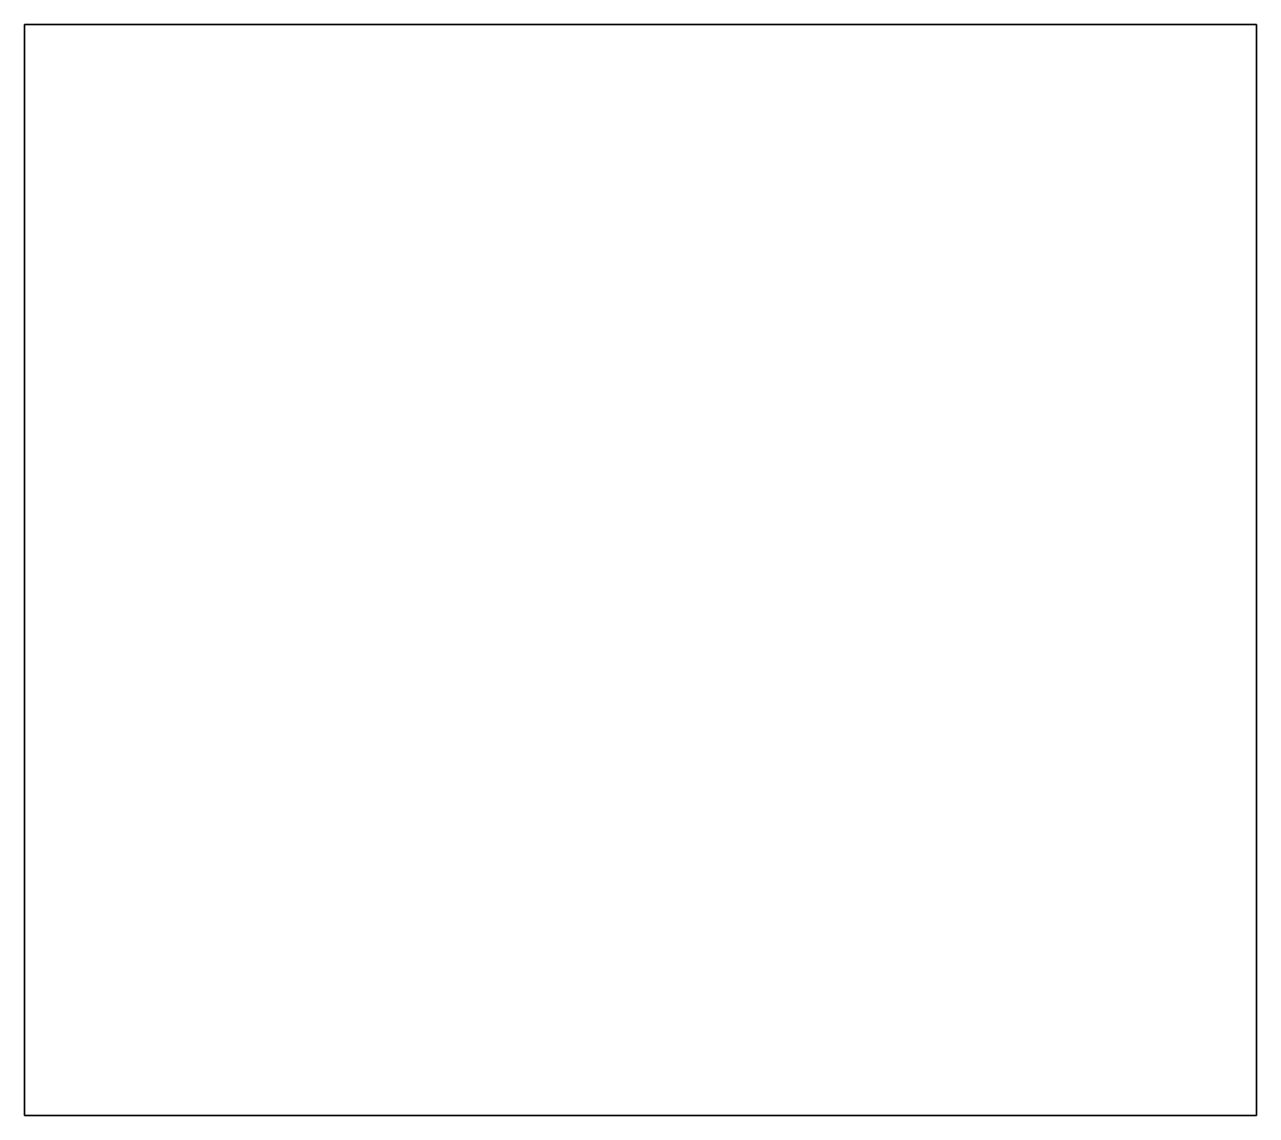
# Model space of a CAD drawing. Extents: x 0 to 464, y 0 to 411.
import ezdxf

# ---------------------------------------------------------------- set-up
doc = ezdxf.new("R2010")
doc.units = 0

msp = doc.modelspace()

# ---------------------------------------------------------------- linework, layer by layer
at = {"layer": 'CONTORNO'}
msp.add_lwpolyline([(464, 411), (464, 0), (0, 0), (0, 411)], close=True, dxfattribs=at)
at = {"layer": 'HDRILL', "extrusion": (-1, 0, 0)}
for centre in [(-361, -9), (-50, -9)]:
    msp.add_circle(centre, 2.5, dxfattribs=at)
at = {"layer": 'HDRILL', "extrusion": (1, 0, 0)}
for centre in [(361, -9, 464), (50, -9, 464)]:
    msp.add_circle(centre, 2.5, dxfattribs=at)
at = {"layer": 'PANEL'}
msp.add_lwpolyline([(0, 0), (464, 0), (464, 411), (0, 411)], close=True, dxfattribs=at)

doc.saveas('drawing.dxf')
